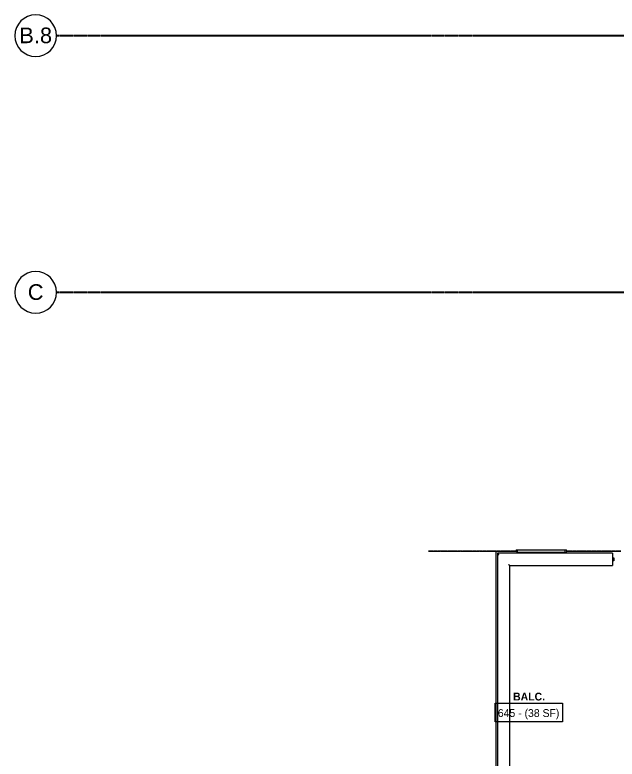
# Model space of a CAD drawing. Header units: inches. Extents: x -4093 to -1777, y 9773 to 12264.
# Drawn here: x -4093 to -3861.6, y 11007.9 to 11293.8 of the extents above; entities that cross this region are included whole.
import ezdxf

# ---------------------------------------------------------------- set-up
doc = ezdxf.new("R2010")
doc.units = ezdxf.units.IN
doc.header["$MEASUREMENT"] = 0
for name, pattern in [('Center 1_4_', [0.53125, 0.25, -0.09375, 0.09375, -0.09375]), ('Grid Line 1_2_', [0.875, 0.5, -0.125, 0.125, -0.125]), ('Hidden 1_8_', [0.1875, 0.125, -0.0625])]:
    doc.linetypes.add(name, pattern=pattern)
for name, color, linetype, lineweight in [('0-1', 7, 'Continuous', 5), ('0-4', 165, 'Continuous', 5), ('A-AREA-IDEN', 2, 'Continuous', 9), ('A-DETL-CNTR', 5, 'Center 1_4_', 9), ('A-DETL-HDLN', 90, 'Hidden 1_8_', 9), ('A-FLOR-2', 192, 'Continuous', 9), ('A-FLOR-HRAL', 11, 'Continuous', 9), ('S-BEAM', 12, 'Continuous', 9), ('S-GRID-1', 1, 'Grid Line 1_2_', 30), ('S-GRID-IDEN', 1, 'Continuous', 9), ('S-GRID-IDEN-1', 147, 'Continuous', 9)]:
    doc.layers.add(name, color=color, linetype=linetype, lineweight=lineweight)
doc.styles.add('Arial_1', font='arial.ttf', dxfattribs={"height": 6})
doc.styles.add('Century Gothic_1', font='ufonts.com_century-gothic.ttf', dxfattribs={"height": 3})
doc.styles.add('Century Gothic_B', font='GOTHICB.TTF', dxfattribs={"height": 3})

# ---------------------------------------------------------------- blocks, each defined once
blk = doc.blocks.new('Grid - Grid Head - Circle-1738874-BACKGROUND - 3RD FLOOR')
at = {"layer": 'S-GRID-IDEN-1'}
for start, end in [(360, 180), (180, 360)]:
    blk.add_arc((0, 0), 0.25, start, end, dxfattribs=at)
blk = doc.blocks.new('CTR - 1st Phase - Structure_rvt-1-BACKGROUND - 3RD FLOOR')
at = {"layer": 'S-GRID-1'}
for p, q in [((-1777.25, 11285.79), (-4076.95, 11285.79)), ((-1777.25, 11187.19), (-4076.95, 11187.19))]:
    blk.add_line(p, q, dxfattribs=at)
at = {"layer": '0-4', "xscale": 31.99999999999999, "yscale": 31.99999999999999, "zscale": 31.99999999999999, "rotation": 89.99999999999987}
for p in [(-4084.95, 11285.79), (-4084.95, 11187.19)]:
    blk.add_blockref('Grid - Grid Head - Circle-1738874-BACKGROUND - 3RD FLOOR', p, dxfattribs=at)
at = {"layer": 'S-GRID-IDEN', "char_height": 6, "attachment_point": 1, "style": 'Arial_1'}
for s, insert, width in [('B.8', (-4091.25, 11288.92), 15.251), ('C', (-4088, 11190.32), 7.373)]:
    blk.add_mtext(s, dxfattribs=dict(at, insert=insert, width=width))
blk = doc.blocks.new('Railing - Baluster_01-2700443-BACKGROUND - 3RD FLOOR')
at = {"layer": 'A-FLOR-HRAL'}
for p, q in [((-0.59, 1.18), (0.59, 1.18)), ((-0.59, 0.59), (-0.59, 1.18)), ((0.59, 1.18), (0.59, 0.59))]:
    blk.add_line(p, q, dxfattribs=at)
blk = doc.blocks.new('Railing - Railing-3415205-BACKGROUND - 3RD FLOOR')
at = {"layer": 'A-FLOR-HRAL'}
for p, q in [((-3863.47, 11086.96), (-3907.59, 11086.96)), ((-3907.59, 11086.96), (-3907.59, 10973.41)), ((-3863.47, 11086.96), (-3863.47, 11086.49)), ((-3863.47, 11086.49), (-3863.47, 11082.71)), ((-3902.86, 11082.24), (-3863.47, 11082.24)), ((-3902.86, 10978.14), (-3902.86, 11082.24)), ((-3863.47, 11082.71), (-3863.47, 11082.24)), ((-3863.47, 10978.14), (-3902.86, 10978.14)), ((-3863.47, 10978.14), (-3863.47, 10977.67)), ((-3863.47, 10977.67), (-3863.47, 10973.89)), ((-3907.59, 10973.41), (-3863.47, 10973.41)), ((-3863.47, 10973.89), (-3863.47, 10973.41))]:
    blk.add_line(p, q, dxfattribs=at)
for points, knots in [([(-3907.59, 11086.96), (-3907.59, 11086.96), (-3907.58, 11086.96), (-3907.55, 11086.93), (-3907.52, 11086.9), (-3907.5, 11086.87), (-3907.47, 11086.85), (-3907.44, 11086.82), (-3907.4, 11086.78), (-3907.36, 11086.74), (-3907.32, 11086.7), (-3907.28, 11086.66), (-3907.22, 11086.59), (-3907.16, 11086.53), (-3907.11, 11086.49)], [0, 0, 0, 0, 0.166667, 0.25, 0.333333, 0.416667, 0.458333, 0.5, 0.583333, 0.666667, 0.708333, 0.75, 0.833333, 1, 1, 1, 1]), ([(-3903.33, 11082.71), (-3903.29, 11082.67), (-3903.23, 11082.61), (-3903.15, 11082.53), (-3903.11, 11082.48), (-3903.07, 11082.45), (-3903.04, 11082.42), (-3903.01, 11082.38), (-3902.98, 11082.36), (-3902.95, 11082.33), (-3902.92, 11082.3), (-3902.9, 11082.27), (-3902.87, 11082.25), (-3902.86, 11082.24), (-3902.86, 11082.24)], [0, 0, 0, 0, 0.166667, 0.25, 0.333333, 0.375, 0.416667, 0.5, 0.541667, 0.583333, 0.666667, 0.75, 0.833333, 1, 1, 1, 1]), ([(-3903.33, 10977.67), (-3903.29, 10977.71), (-3903.23, 10977.77), (-3903.15, 10977.85), (-3903.11, 10977.89), (-3903.07, 10977.93), (-3903.04, 10977.96), (-3903.01, 10977.99), (-3902.98, 10978.02), (-3902.95, 10978.05), (-3902.92, 10978.08), (-3902.9, 10978.1), (-3902.87, 10978.13), (-3902.86, 10978.14), (-3902.86, 10978.14)], [0, 0, 0, 0, 0.166667, 0.25, 0.333333, 0.375, 0.416667, 0.5, 0.541667, 0.583333, 0.666667, 0.75, 0.833333, 1, 1, 1, 1]), ([(-3907.59, 10973.41), (-3907.59, 10973.41), (-3907.58, 10973.42), (-3907.55, 10973.45), (-3907.52, 10973.48), (-3907.5, 10973.51), (-3907.47, 10973.53), (-3907.44, 10973.56), (-3907.4, 10973.6), (-3907.36, 10973.64), (-3907.32, 10973.68), (-3907.29, 10973.72), (-3907.22, 10973.78), (-3907.15, 10973.84), (-3907.11, 10973.89)], [0, 0, 0, 0, 0.166667, 0.25, 0.333333, 0.416667, 0.458333, 0.5, 0.583333, 0.666667, 0.708333, 0.75, 0.833333, 1, 1, 1, 1])]:
    blk.add_open_spline(points, degree=3, knots=knots, dxfattribs=at)
at = {"rotation": 269.9999999999996}
blk.add_blockref('Railing - Baluster_01-2700443-BACKGROUND - 3RD FLOOR', (-3864.06, 11084.6), dxfattribs=at)
blk = doc.blocks.new('Walls 93 - Walls 1-3380127-BACKGROUND - 3RD FLOOR')
at = {"layer": 'S-BEAM'}
for p, q in [((-3881.32, 11088.16), (-3900.27, 11088.16)), ((-3900.27, 11087.41), (-3881.32, 11087.41))]:
    blk.add_line(p, q, dxfattribs=at)
at = {"layer": 'S-BEAM', "flags": 128}
for points in [[(-3881.32, 11088.16), (-3881.42, 11088.15), (-3881.51, 11088.12), (-3881.59, 11088.07), (-3881.65, 11088), (-3881.7, 11087.92), (-3881.72, 11087.83), (-3881.72, 11087.74), (-3881.7, 11087.65), (-3881.65, 11087.57), (-3881.59, 11087.5), (-3881.51, 11087.45), (-3881.42, 11087.42), (-3881.32, 11087.41)], [(-3881.32, 11087.41), (-3881.23, 11087.42), (-3881.14, 11087.45), (-3881.06, 11087.5), (-3880.99, 11087.57), (-3880.95, 11087.65), (-3880.93, 11087.74), (-3880.93, 11087.83), (-3880.95, 11087.92), (-3880.99, 11088), (-3881.06, 11088.07), (-3881.14, 11088.12), (-3881.23, 11088.15), (-3881.32, 11088.16)]]:
    blk.add_lwpolyline(points, dxfattribs=at)
at = {"layer": 'S-BEAM'}
blk.add_ellipse((-3900.27, 11087.79), major_axis=(0, 0.375), ratio=0.93544, start_param=0, end_param=2.081897, dxfattribs=at)

msp = doc.modelspace()

# ---------------------------------------------------------------- linework, layer by layer
at = {"layer": 'A-AREA-IDEN', "flags": 128}
msp.add_lwpolyline([(-3908.45, 11029.43), (-3882.62, 11029.43), (-3882.62, 11022.26), (-3908.45, 11022.26)], close=True, dxfattribs=at)
at = {"layer": 'A-DETL-CNTR'}
for p, q in [((-3899.86, 11087.79), (-3934.11, 11087.79)), ((-3860.22, 11087.79), (-3880.93, 11087.79))]:
    msp.add_line(p, q, dxfattribs=at)
at = {"layer": 'A-DETL-HDLN'}
for p, q in [((-3899.81, 11087.6), (-3934.11, 11087.6)), ((-3860.22, 11087.6), (-3880.98, 11087.6))]:
    msp.add_line(p, q, dxfattribs=at)
at = {"layer": 'A-FLOR-2'}
for p, q in [((-3900.19, 11087.6), (-3908.22, 11087.6)), ((-3908.22, 11087.6), (-3908.22, 10972.78)), ((-3860.22, 11087.6), (-3880.98, 11087.6))]:
    msp.add_line(p, q, dxfattribs=at)

# ---------------------------------------------------------------- block references
at = {"layer": '0-1'}
msp.add_blockref('CTR - 1st Phase - Structure_rvt-1-BACKGROUND - 3RD FLOOR', (0, 0), dxfattribs=at)
at = {"layer": 'A-FLOR-HRAL'}
msp.add_blockref('Railing - Railing-3415205-BACKGROUND - 3RD FLOOR', (0, 0), dxfattribs=at)
at = {"layer": 'S-BEAM'}
msp.add_blockref('Walls 93 - Walls 1-3380127-BACKGROUND - 3RD FLOOR', (0, 0), dxfattribs=at)

# ---------------------------------------------------------------- texts
at = {"layer": 'A-AREA-IDEN', "char_height": 3, "attachment_point": 1}
for s, insert, width, style in [('BALC.', (-3901.58, 11033.42), 14.544, 'Century Gothic_B'), ('645 - (38 SF)', (-3907.45, 11027.09), 28.785, 'Century Gothic_1')]:
    msp.add_mtext(s, dxfattribs=dict(at, insert=insert, width=width, style=style))

doc.saveas('drawing.dxf')
